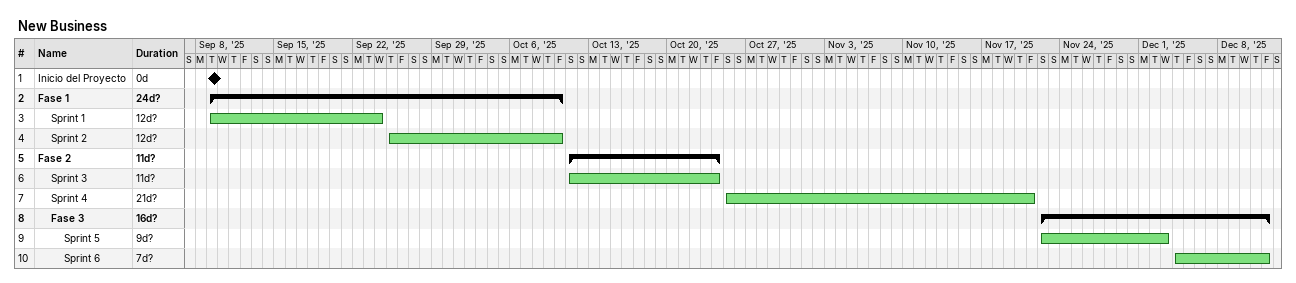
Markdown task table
New Business

| ID | Level | Task | Duration | Start | Finish |
|---|---|---|---|---|---|
| 1 | 1 | Inicio del Proyecto | 0d | 2025-09-09 | 2025-09-09 |
| 2 | 1 | **Fase 1** | 24d? | 2025-09-09 | 2025-10-10 |
| 3 | 2 | Sprint 1 | 12d? | 2025-09-09 | 2025-09-24 |
| 4 | 2 | Sprint 2 | 12d? | 2025-09-25 | 2025-10-10 |
| 5 | 1 | **Fase 2** | 11d? | 2025-10-11 | 2025-10-24 |
| 6 | 2 | Sprint 3 | 11d? | 2025-10-11 | 2025-10-24 |
| 7 | 2 | Sprint 4 | 21d? | 2025-10-25 | 2025-11-21 |
| 8 | 2 | **Fase 3** | 16d? | 2025-11-22 | 2025-12-12 |
| 9 | 3 | Sprint 5 | 9d? | 2025-11-22 | 2025-12-03 |
| 10 | 3 | Sprint 6 | 7d? | 2025-12-04 | 2025-12-12 |
